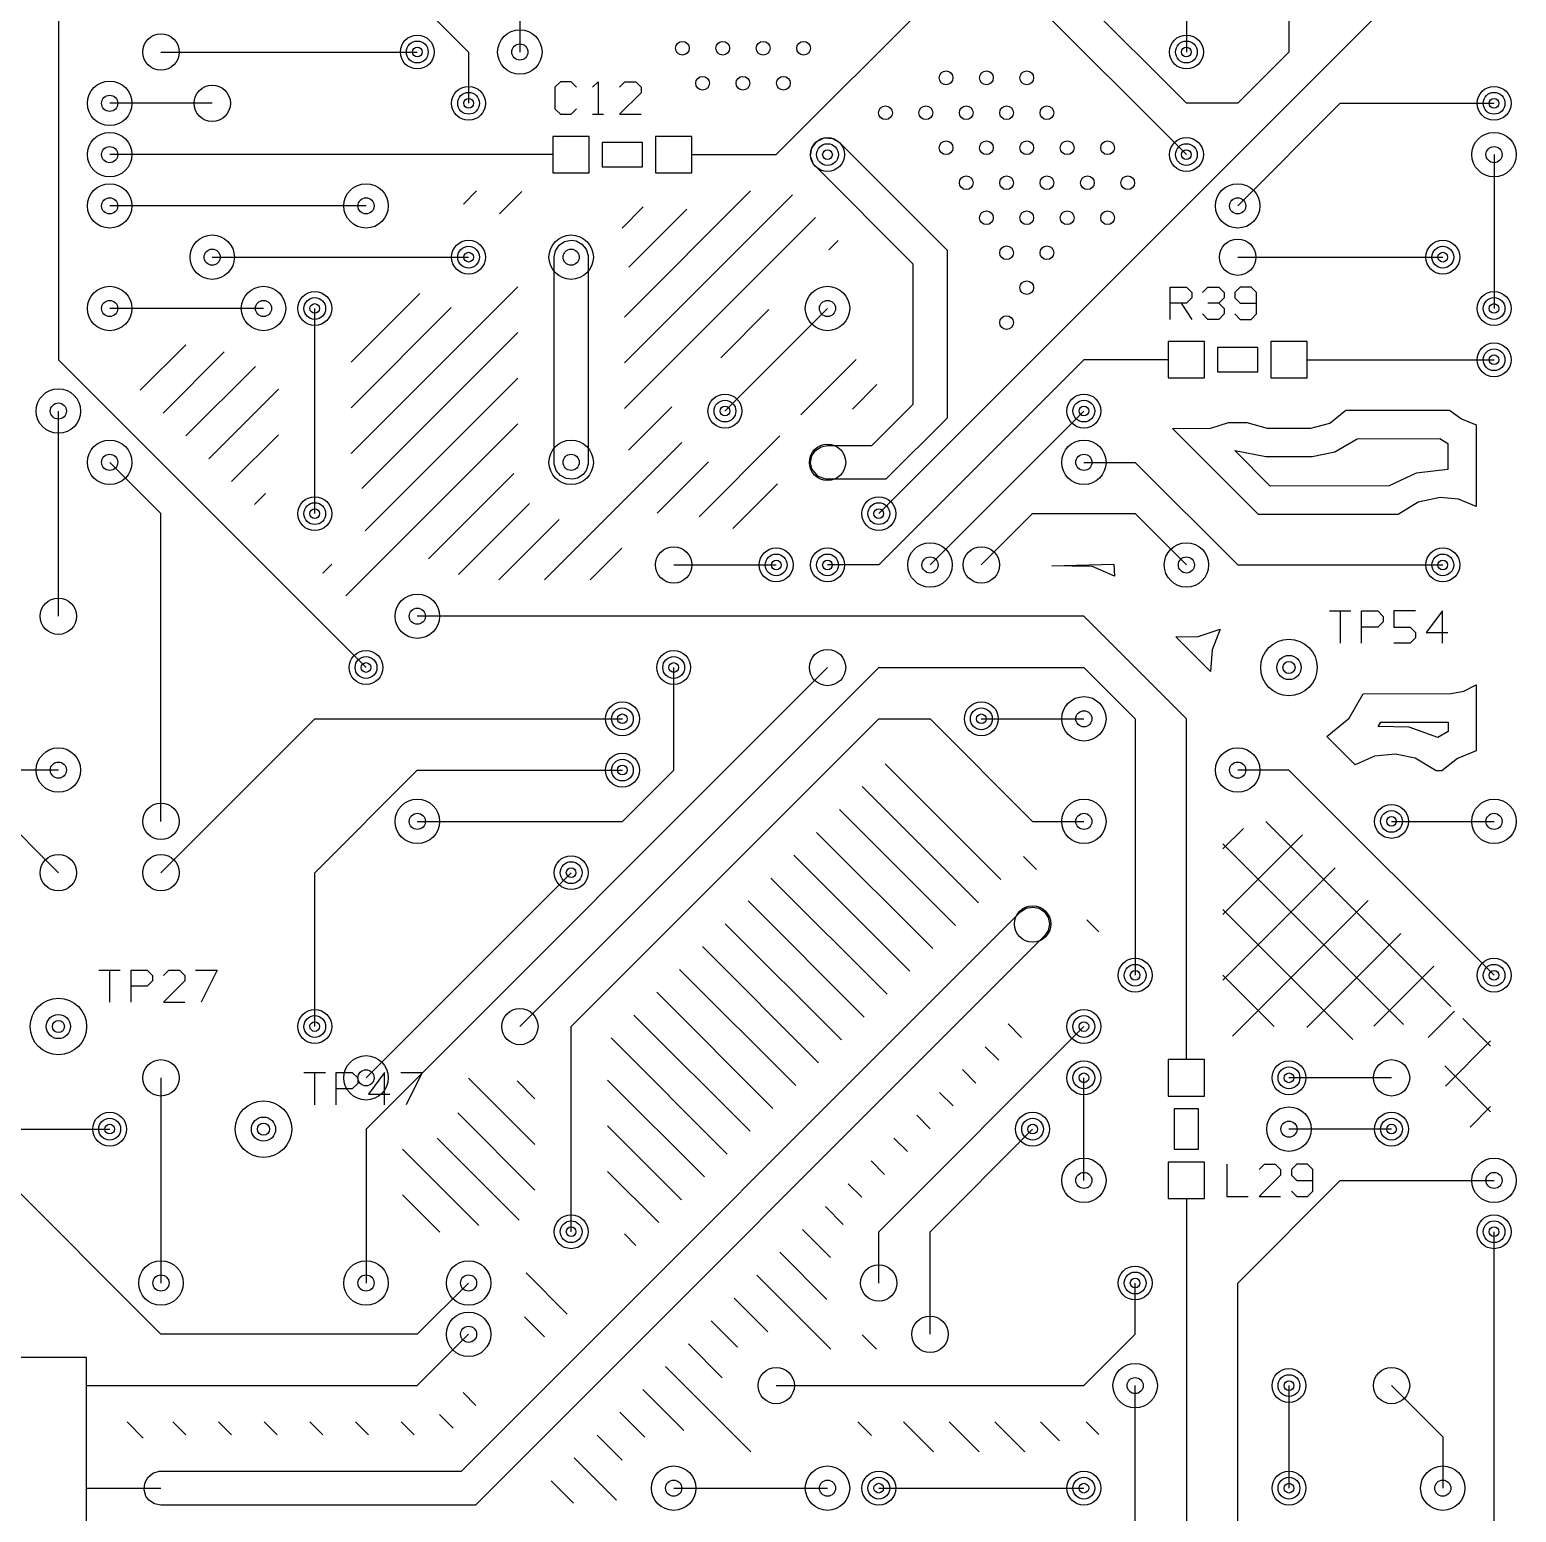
# Model space of a CAD drawing. Extents: x 7 to 280, y 7 to 360.
# Drawn here: x 243.13 to 279.95, y 73.06 to 109.77 of the extents above; entities that cross this region are included whole.
import ezdxf

# ---------------------------------------------------------------- set-up
doc = ezdxf.new("R2010")
doc.units = 0
doc.layers.add('SCORE', color=5, linetype='CONTINUOUS')

msp = doc.modelspace()

# ---------------------------------------------------------------- linework, layer by layer
at = {"layer": 'SCORE'}
for p, q in [((243.84, 120.65), (243.84, 101.6)), ((264.16, 114.3), (271.78, 106.68)), ((271.78, 107.95), (267.97, 111.76)), ((274.32, 111.76), (274.32, 109.22)), ((252.73, 110.49), (254, 109.22)), ((255.27, 110.49), (255.27, 109.22)), ((261.62, 106.68), (265.43, 110.49)), ((276.86, 110.49), (264.16, 97.79)), ((271.78, 110.49), (271.78, 109.22)), ((246.38, 109.22), (252.73, 109.22)), ((254, 109.22), (254, 107.95)), ((274.32, 109.22), (273.05, 107.95)), ((256.2733, 108.48), (256.14, 108.3467)), ((256.14, 108.3467), (256.14, 107.8133)), ((256.54, 108.48), (256.2733, 108.48)), ((256.6733, 108.3467), (256.54, 108.48)), ((257.0733, 108.3467), (257.2067, 108.48)), ((257.2067, 108.48), (257.2067, 107.68)), ((257.74, 108.3467), (257.8733, 108.48)), ((257.8733, 108.48), (258.14, 108.48)), ((258.14, 108.48), (258.2733, 108.3467)), ((258.2733, 108.3467), (258.2733, 108.2133)), ((247.65, 107.95), (245.11, 107.95)), ((258.2733, 108.2133), (257.74, 107.68)), ((273.05, 107.95), (271.78, 107.95)), ((273.05, 105.41), (275.59, 107.95)), ((275.59, 107.95), (279.4, 107.95)), ((256.14, 107.8133), (256.2733, 107.68)), ((256.2733, 107.68), (256.54, 107.68)), ((256.54, 107.68), (256.6733, 107.8133)), ((257.0733, 107.68), (257.34, 107.68)), ((257.74, 107.68), (258.2733, 107.68)), ((256.99, 107.13), (256.09, 107.13)), ((256.09, 107.13), (256.09, 106.23)), ((256.99, 106.23), (256.99, 107.13)), ((258.31, 106.98), (257.31, 106.98)), ((257.31, 106.98), (257.31, 106.38)), ((258.31, 106.38), (258.31, 106.98)), ((259.53, 107.13), (258.63, 107.13)), ((258.63, 107.13), (258.63, 106.23)), ((259.53, 106.23), (259.53, 107.13)), ((262.472, 106.6388), (262.502, 106.8407)), ((262.502, 106.8407), (262.6236, 107.0047)), ((262.6236, 107.0047), (262.8081, 107.0919)), ((262.8081, 107.0919), (263.0119, 107.0819)), ((263.0119, 107.0819), (263.187, 106.977)), ((263.187, 106.977), (265.85, 104.314)), ((254, 106.68), (245.11, 106.68)), ((256.09, 106.68), (254, 106.68)), ((259.53, 106.68), (261.62, 106.68)), ((262.5408, 106.4467), (262.472, 106.6388)), ((265.01, 103.966), (262.5408, 106.4467)), ((279.4, 106.68), (279.4, 102.87)), ((256.09, 106.23), (256.99, 106.23)), ((257.31, 106.38), (258.31, 106.38)), ((258.63, 106.23), (259.53, 106.23)), ((253.8705, 105.453), (254.1975, 105.78)), ((254.7645, 105.2156), (255.3178, 105.7689)), ((257.858, 102.6522), (260.9857, 105.78)), ((257.858, 101.5209), (262.0226, 105.6855)), ((251.46, 105.41), (245.11, 105.41)), ((257.7999, 104.8569), (258.3264, 105.3834)), ((257.9686, 103.8942), (259.4044, 105.33)), ((257.858, 100.3895), (262.59, 105.1215)), ((256.12, 104.14), (256.152, 104.3007)), ((256.152, 104.3007), (256.243, 104.437)), ((256.243, 104.437), (256.3793, 104.528)), ((256.3793, 104.528), (256.54, 104.56)), ((256.54, 104.56), (256.6619, 104.5419)), ((256.6619, 104.5419), (256.8064, 104.4647)), ((256.8064, 104.4647), (256.9104, 104.338)), ((256.9104, 104.338), (256.958, 104.1812)), ((262.9191, 104.3193), (263.1544, 104.5545)), ((265.85, 104.314), (265.85, 100.156)), ((247.65, 104.14), (254, 104.14)), ((256.122, 99.0188), (256.12, 104.14)), ((256.958, 104.1812), (256.958, 99.0188)), ((265.01, 100.504), (265.01, 103.966)), ((273.05, 104.14), (278.13, 104.14)), ((251.09, 99.2784), (255.2203, 103.4087)), ((251.09, 101.5411), (252.7889, 103.24)), ((271.38, 102.6), (271.38, 103.4)), ((271.38, 103.4), (271.78, 103.4)), ((271.78, 103.4), (271.9133, 103.2667)), ((271.9133, 103.1333), (271.78, 103)), ((271.9133, 103.2667), (271.9133, 103.1333)), ((272.18, 103.2667), (272.3133, 103.4)), ((272.3133, 103.4), (272.58, 103.4)), ((272.58, 103.4), (272.7133, 103.2667)), ((272.7133, 103.1333), (272.58, 103)), ((272.7133, 103.2667), (272.7133, 103.1333)), ((273.1133, 103.4), (272.98, 103.2667)), ((272.98, 103.2667), (272.98, 103.1333)), ((272.98, 103.1333), (273.1133, 103)), ((273.38, 103.4), (273.1133, 103.4)), ((273.5133, 103.2667), (273.38, 103.4)), ((273.5133, 102.7333), (273.5133, 103.2667)), ((248.92, 102.87), (245.11, 102.87)), ((250.19, 97.79), (250.19, 102.87)), ((251.09, 100.4097), (253.572, 102.8917)), ((260.2453, 101.6454), (261.4407, 102.8409)), ((260.35, 100.33), (262.89, 102.87)), ((271.78, 103), (271.38, 103)), ((271.6467, 103), (271.9133, 102.6)), ((272.3133, 102.6), (272.18, 102.7333)), ((272.58, 103), (272.3133, 103)), ((272.58, 103), (272.7133, 102.8667)), ((272.7133, 102.7333), (272.58, 102.6)), ((272.7133, 102.8667), (272.7133, 102.7333)), ((272.98, 102.7333), (273.1133, 102.6)), ((273.1133, 103), (273.5133, 103)), ((273.38, 102.6), (273.5133, 102.7333)), ((272.58, 102.6), (272.3133, 102.6)), ((273.1133, 102.6), (273.38, 102.6)), ((251.354, 98.411), (255.2207, 102.2777)), ((272.23, 102.05), (271.33, 102.05)), ((271.33, 102.05), (271.33, 101.15)), ((272.23, 101.15), (272.23, 102.05)), ((274.77, 102.05), (273.87, 102.05)), ((273.87, 102.05), (273.87, 101.15)), ((274.77, 101.15), (274.77, 102.05)), ((245.8681, 100.8447), (246.9934, 101.97)), ((246.4338, 100.279), (247.9489, 101.7941)), ((273.55, 101.9), (272.55, 101.9)), ((272.55, 101.9), (272.55, 101.3)), ((273.55, 101.3), (273.55, 101.9)), ((243.84, 101.6), (251.46, 93.98)), ((246.9995, 99.7133), (248.7205, 101.4344)), ((262.2326, 100.2386), (263.6004, 101.6064)), ((269.24, 101.6), (264.16, 96.52)), ((271.33, 101.6), (269.24, 101.6)), ((272.55, 101.3), (273.55, 101.3)), ((274.77, 101.6), (276.86, 101.6)), ((276.86, 101.6), (279.4, 101.6)), ((251.4393, 97.365), (255.2212, 101.1468)), ((263.5053, 100.38), (264.11, 100.9847)), ((271.33, 101.15), (272.23, 101.15)), ((273.87, 101.15), (274.77, 101.15)), ((247.5652, 99.1476), (249.2889, 100.8713)), ((243.84, 95.25), (243.84, 100.33)), ((257.9584, 99.3585), (259.0346, 100.4347)), ((263.986, 99.48), (265.01, 100.504)), ((265.85, 100.156), (264.334, 98.64)), ((269.24, 100.33), (265.43, 96.52)), ((275.3286, 100.0322), (275.7294, 100.35)), ((275.7294, 100.35), (278.2932, 100.35)), ((278.2932, 100.35), (278.5893, 100.1405)), ((250.9593, 95.7535), (255.2216, 100.0159)), ((271.4378, 99.9), (272.3866, 99.9102)), ((273.5678, 97.77), (271.4378, 99.9)), ((272.3866, 99.9102), (272.822, 100.05)), ((272.822, 100.05), (273.278, 100.05)), ((273.278, 100.05), (273.7817, 99.9035)), ((273.7817, 99.9035), (274.8583, 99.9035)), ((274.8583, 99.9035), (275.3286, 100.0322)), ((278.5893, 100.1405), (278.9559, 99.9907)), ((278.9559, 99.9907), (278.9568, 97.9704)), ((248.1308, 98.582), (249.2894, 99.7405)), ((255.8812, 96.15), (259.2838, 99.5526)), ((259.7082, 97.7142), (261.7114, 99.7174)), ((262.593, 99.357), (262.7293, 99.448)), ((262.7293, 99.448), (262.89, 99.48)), ((262.89, 99.48), (263.986, 99.48)), ((275.4521, 99.3237), (276.0085, 99.646)), ((276.0085, 99.646), (278.0541, 99.65)), ((278.0541, 99.65), (278.2561, 99.525)), ((278.2561, 99.525), (278.2564, 98.8861)), ((246.38, 97.79), (245.11, 99.06)), ((258.6675, 97.8049), (259.9387, 99.0761)), ((262.47, 99.06), (262.502, 99.2207)), ((262.502, 98.8993), (262.47, 99.06)), ((262.502, 99.2207), (262.593, 99.357)), ((269.24, 99.06), (270.51, 99.06)), ((270.51, 99.06), (273.05, 96.52)), ((273.8561, 98.4716), (272.9777, 99.35)), ((272.9777, 99.35), (273.7474, 99.2043)), ((273.7474, 99.2043), (274.8926, 99.2043)), ((274.8926, 99.2043), (275.4521, 99.3237)), ((253.0093, 96.6722), (255.1178, 98.7807)), ((256.1696, 98.862), (256.122, 99.0188)), ((256.2736, 98.7353), (256.1696, 98.862)), ((256.4181, 98.6581), (256.2736, 98.7353)), ((256.837, 98.763), (256.7007, 98.672)), ((256.9104, 98.862), (256.837, 98.763)), ((256.958, 99.0188), (256.9104, 98.862)), ((262.6567, 98.7108), (262.502, 98.8993)), ((262.8488, 98.642), (262.6567, 98.7108)), ((277.468, 98.7951), (276.7979, 98.4795)), ((278.2564, 98.8861), (277.468, 98.7951)), ((256.5812, 98.642), (256.4181, 98.6581)), ((256.7007, 98.672), (256.5812, 98.642)), ((260.5453, 97.42), (261.6509, 98.5255)), ((264.334, 98.64), (262.8488, 98.642)), ((276.7979, 98.4795), (273.8561, 98.4716)), ((248.6965, 98.0163), (248.9682, 98.288)), ((253.7491, 96.2806), (255.5094, 98.0409)), ((277.5161, 98.0726), (277.0232, 97.77)), ((278.0687, 98.1885), (277.5161, 98.0726)), ((278.5157, 98.1445), (278.0687, 98.1885)), ((278.9568, 97.9704), (278.5157, 98.1445)), ((246.38, 90.17), (246.38, 97.79)), ((254.7499, 96.15), (256.2415, 97.6416)), ((266.7, 96.52), (267.97, 97.79)), ((267.97, 97.79), (270.51, 97.79)), ((270.51, 97.79), (271.78, 96.52)), ((277.0232, 97.77), (273.5678, 97.77)), ((257.0126, 96.15), (257.7951, 96.9325)), ((250.3936, 96.3192), (250.615, 96.5407)), ((259.08, 96.52), (261.62, 96.52)), ((264.16, 96.52), (262.89, 96.52)), ((268.4478, 96.5), (269.9807, 96.54)), ((269.45, 96.4819), (268.4478, 96.5)), ((270.0025, 96.2399), (269.45, 96.4819)), ((269.9807, 96.54), (270.0025, 96.2399)), ((273.05, 96.52), (278.13, 96.52)), ((275.32, 95.38), (275.8533, 95.38)), ((275.5867, 95.38), (275.5867, 94.58)), ((276.12, 94.58), (276.12, 95.38)), ((276.12, 95.38), (276.52, 95.38)), ((276.52, 95.38), (276.6533, 95.2467)), ((277.4533, 95.38), (276.92, 95.38)), ((276.92, 95.38), (276.92, 94.98)), ((278.12, 95.38), (277.72, 94.8467)), ((278.12, 94.58), (278.12, 95.38)), ((269.24, 95.25), (252.73, 95.25)), ((271.78, 92.71), (269.24, 95.25)), ((276.6533, 95.1133), (276.52, 94.98)), ((276.6533, 95.2467), (276.6533, 95.1133)), ((271.5179, 94.7399), (272.0707, 94.7441)), ((272.3732, 93.8846), (271.5179, 94.7399)), ((272.0707, 94.7441), (272.6157, 94.9264)), ((272.6157, 94.9264), (272.4209, 94.4203)), ((276.52, 94.98), (276.12, 94.98)), ((276.92, 94.98), (277.32, 94.98)), ((277.32, 94.98), (277.4533, 94.8467)), ((277.4533, 94.7133), (277.32, 94.58)), ((277.4533, 94.8467), (277.4533, 94.7133)), ((277.72, 94.8467), (278.2533, 94.8467)), ((272.4209, 94.4203), (272.3732, 93.8846)), ((277.32, 94.58), (276.92, 94.58)), ((262.89, 93.98), (251.46, 82.55)), ((255.27, 85.09), (264.16, 93.98)), ((259.08, 91.44), (259.08, 93.98)), ((264.16, 93.98), (269.24, 93.98)), ((269.24, 93.98), (270.51, 92.71)), ((278.6488, 93.3946), (278.9589, 93.5491)), ((278.9589, 93.5491), (278.9597, 91.9146)), ((275.8097, 92.7225), (276.1576, 93.33)), ((276.1576, 93.33), (278.3416, 93.3335)), ((278.3416, 93.3335), (278.6488, 93.3946)), ((243.84, 88.9), (240.03, 92.71)), ((246.38, 88.9), (250.19, 92.71)), ((250.19, 92.71), (257.81, 92.71)), ((256.54, 85.09), (264.16, 92.71)), ((264.16, 92.71), (265.43, 92.71)), ((265.43, 92.71), (267.97, 90.17)), ((266.7, 92.71), (269.24, 92.71)), ((270.51, 92.71), (270.51, 86.36)), ((271.78, 86.36), (271.78, 92.71)), ((275.2572, 92.2706), (275.8097, 92.7225)), ((276.5283, 92.5162), (276.5994, 92.63)), ((277.2958, 92.4991), (276.5283, 92.5162)), ((276.5994, 92.63), (278.2593, 92.6301)), ((278.0055, 92.2441), (277.2958, 92.4991)), ((278.2593, 92.6301), (278.2595, 92.3939)), ((275.9559, 91.5736), (275.2572, 92.2706)), ((278.2595, 92.3939), (278.0055, 92.2441)), ((276.4344, 91.7845), (275.9559, 91.5736)), ((276.9625, 91.8365), (276.4344, 91.7845)), ((277.4418, 91.735), (276.9625, 91.8365)), ((277.9668, 91.42), (277.4418, 91.735)), ((278.4981, 91.7272), (278.1055, 91.42)), ((278.9597, 91.9146), (278.4981, 91.7272)), ((243.84, 91.44), (242.57, 91.44)), ((250.19, 88.9), (252.73, 91.44)), ((252.73, 91.44), (257.81, 91.44)), ((257.81, 90.17), (259.08, 91.44)), ((264.3182, 91.5954), (267.1855, 88.7282)), ((274.32, 91.44), (273.05, 91.44)), ((279.4, 86.36), (274.32, 91.44)), ((278.1055, 91.42), (277.9668, 91.42)), ((263.7525, 91.0297), (266.6278, 88.1545)), ((263.1868, 90.4641), (266.0621, 87.5888)), ((252.73, 90.17), (257.81, 90.17)), ((262.6212, 89.8984), (265.4964, 87.0231)), ((267.97, 90.17), (269.24, 90.17)), ((272.68, 89.4873), (273.1902, 89.9975)), ((273.7483, 90.1699), (278.3285, 85.5898)), ((276.86, 90.17), (279.4, 90.17)), ((272.68, 87.8609), (274.6531, 89.8341)), ((272.68, 89.6119), (277.1549, 85.137)), ((262.0555, 89.3327), (264.9307, 86.4575)), ((267.746, 89.299), (268.0691, 88.976)), ((250.19, 85.09), (250.19, 88.9)), ((256.54, 88.9), (251.46, 83.82)), ((261.4898, 88.767), (264.365, 85.8918)), ((272.68, 86.2346), (275.4663, 89.0209)), ((260.9241, 88.2013), (263.7993, 85.3261)), ((267.673, 87.927), (267.8093, 88.018)), ((267.8093, 88.018), (267.97, 88.05)), ((267.97, 88.05), (268.1307, 88.018)), ((268.1307, 88.018), (268.267, 87.927)), ((272.9196, 84.8478), (276.2795, 88.2077)), ((253.826, 74.08), (267.673, 87.927)), ((260.3584, 87.6356), (263.2336, 84.7604)), ((268.267, 87.927), (268.358, 87.7907)), ((268.358, 87.7907), (268.39, 87.63)), ((269.316, 87.7291), (269.6098, 87.4352)), ((272.68, 87.9855), (275.8986, 84.7669)), ((268.267, 87.333), (254.174, 73.24)), ((268.358, 87.4693), (268.267, 87.333)), ((268.39, 87.63), (268.358, 87.4693)), ((274.7615, 85.0634), (277.0927, 87.3945)), ((259.7927, 87.0699), (262.668, 84.1947)), ((276.4204, 85.096), (277.9058, 86.5814)), ((244.84, 86.49), (245.3733, 86.49)), ((245.1067, 86.49), (245.1067, 85.69)), ((245.64, 85.69), (245.64, 86.49)), ((245.64, 86.49), (246.04, 86.49)), ((246.04, 86.49), (246.1733, 86.3567)), ((246.1733, 86.2233), (246.04, 86.09)), ((246.1733, 86.3567), (246.1733, 86.2233)), ((246.44, 86.3567), (246.5733, 86.49)), ((246.9733, 86.2233), (246.44, 85.69)), ((246.5733, 86.49), (246.84, 86.49)), ((246.84, 86.49), (246.9733, 86.3567)), ((246.9733, 86.3567), (246.9733, 86.2233)), ((247.24, 86.49), (247.7733, 86.49)), ((247.7733, 86.49), (247.3733, 85.69)), ((259.227, 86.5043), (262.1023, 83.629)), ((271.78, 84.27), (271.78, 86.36)), ((272.68, 86.3592), (273.9521, 85.0871)), ((246.04, 86.09), (245.64, 86.09)), ((258.6614, 85.9386), (261.5366, 83.0633)), ((246.44, 85.69), (246.9733, 85.69)), ((277.7686, 84.8178), (278.4234, 85.4726)), ((246.38, 77.47), (238.76, 85.09)), ((256.54, 80.01), (256.54, 85.09)), ((258.0957, 85.3729), (260.9709, 82.4977)), ((264.16, 80.01), (269.24, 85.09)), ((267.3631, 85.1564), (267.6984, 84.8212)), ((278.6298, 85.2885), (279.31, 84.6082)), ((257.53, 84.8072), (260.4052, 81.932)), ((278.1941, 83.617), (279.31, 84.7328)), ((266.7975, 84.5907), (267.1327, 84.2555)), ((249.92, 83.95), (250.4533, 83.95)), ((250.1867, 83.95), (250.1867, 83.15)), ((250.72, 83.15), (250.72, 83.95)), ((250.72, 83.95), (251.12, 83.95)), ((251.12, 83.95), (251.2533, 83.8167)), ((251.92, 83.95), (251.52, 83.4167)), ((251.92, 83.15), (251.92, 83.95)), ((252.32, 83.95), (252.8533, 83.95)), ((252.8533, 83.95), (252.4533, 83.15)), ((266.2318, 84.025), (266.567, 83.6898)), ((272.23, 84.27), (271.33, 84.27)), ((271.33, 84.27), (271.33, 83.37)), ((272.23, 83.37), (272.23, 84.27)), ((278.177, 84.1149), (279.31, 82.9819)), ((246.38, 83.82), (246.38, 78.74)), ((251.2533, 83.6833), (251.12, 83.55)), ((251.2533, 83.8167), (251.2533, 83.6833)), ((253.9973, 83.8145), (255.64, 82.1717)), ((255.2008, 83.7423), (255.64, 83.3031)), ((257.44, 83.7658), (259.8395, 81.3663)), ((269.24, 81.28), (269.24, 83.82)), ((276.86, 83.82), (274.32, 83.82)), ((251.12, 83.55), (250.72, 83.55)), ((251.52, 83.4167), (252.0533, 83.4167)), ((265.6661, 83.4593), (266.0013, 83.1241)), ((271.33, 83.37), (272.23, 83.37)), ((253.7304, 82.95), (255.64, 81.0403)), ((265.1004, 82.8936), (265.4356, 82.5584)), ((272.08, 83.05), (271.48, 83.05)), ((271.48, 83.05), (271.48, 82.05)), ((272.08, 82.05), (272.08, 83.05)), ((278.8056, 82.6021), (279.31, 83.1065)), ((242.57, 82.55), (245.11, 82.55)), ((251.46, 82.55), (251.46, 78.74)), ((257.44, 82.6345), (259.2738, 80.8006)), ((265.43, 80.01), (267.97, 82.55)), ((276.86, 82.55), (274.32, 82.55)), ((253.2203, 82.3287), (255.252, 80.297)), ((264.5347, 82.328), (264.8699, 81.9927)), ((252.36, 82.0576), (254.2497, 80.1679)), ((263.969, 81.7623), (264.3043, 81.427)), ((271.48, 82.05), (272.08, 82.05)), ((257.44, 81.5031), (258.7082, 80.2349)), ((272.23, 81.73), (271.33, 81.73)), ((271.33, 81.73), (271.33, 80.83)), ((272.23, 80.83), (272.23, 81.73)), ((272.78, 81.68), (272.78, 80.88)), ((273.58, 81.5467), (273.7133, 81.68)), ((274.1133, 81.4133), (273.58, 80.88)), ((273.7133, 81.68), (273.98, 81.68)), ((273.98, 81.68), (274.1133, 81.5467)), ((274.1133, 81.5467), (274.1133, 81.4133)), ((274.5133, 81.68), (274.38, 81.5467)), ((274.38, 81.5467), (274.38, 81.4133)), ((274.38, 81.4133), (274.5133, 81.28)), ((274.78, 81.68), (274.5133, 81.68)), ((274.9133, 81.5467), (274.78, 81.68)), ((274.9133, 81.0133), (274.9133, 81.5467)), ((263.4033, 81.1966), (263.7386, 80.8614)), ((273.05, 78.74), (275.59, 81.28)), ((274.38, 81.0133), (274.5133, 80.88)), ((274.5133, 81.28), (274.9133, 81.28)), ((274.78, 80.88), (274.9133, 81.0133)), ((275.59, 81.28), (279.4, 81.28)), ((252.36, 80.9262), (253.2852, 80.0011)), ((271.33, 80.83), (272.23, 80.83)), ((271.78, 80.83), (271.78, 78.74)), ((272.78, 80.88), (273.3133, 80.88)), ((273.58, 80.88), (274.1133, 80.88)), ((274.5133, 80.88), (274.78, 80.88)), ((262.8377, 80.6309), (263.2786, 80.19)), ((257.8583, 79.9534), (258.1425, 79.6692)), ((262.272, 80.0652), (262.9669, 79.3703)), ((264.16, 78.74), (264.16, 80.01)), ((265.43, 77.47), (265.43, 80.01)), ((279.4, 69.85), (279.4, 80.01)), ((261.7063, 79.4995), (262.8737, 78.3322)), ((255.4279, 78.9897), (256.4454, 77.9722)), ((261.1406, 78.9338), (262.9745, 77.1)), ((254, 78.74), (252.73, 77.47)), ((270.51, 77.47), (270.51, 78.74)), ((271.78, 78.74), (271.78, 71.12)), ((273.05, 71.12), (273.05, 78.74)), ((260.5749, 78.3682), (261.41, 77.5331)), ((255.3832, 77.903), (255.8797, 77.4065)), ((260.0092, 77.8025), (260.6617, 77.15)), ((252.73, 77.47), (246.38, 77.47)), ((252.73, 76.2), (254, 77.47)), ((263.7522, 77.4537), (264.1058, 77.1)), ((269.24, 76.2), (270.51, 77.47)), ((259.4436, 77.2368), (260.2848, 76.3956)), ((244.5385, 76.8985), (241.8715, 76.8985)), ((244.5385, 70.4215), (244.5385, 76.8985)), ((258.8779, 76.6711), (260.989, 74.56)), ((244.5385, 76.2), (246.38, 76.2)), ((246.38, 76.2), (252.73, 76.2)), ((253.8652, 76.0269), (254.1827, 75.7094)), ((258.3122, 76.1054), (259.3297, 75.0879)), ((261.62, 76.2), (269.24, 76.2)), ((270.51, 69.85), (270.51, 76.2)), ((274.32, 76.2), (274.32, 73.66)), ((276.86, 76.2), (278.13, 74.93)), ((253.2757, 75.485), (253.617, 75.1438)), ((257.7465, 75.5397), (258.3652, 74.9211)), ((245.5411, 75.3), (245.9428, 74.8983)), ((246.6725, 75.3), (246.9944, 74.9782)), ((247.8039, 75.3), (248.1254, 74.9785)), ((248.9353, 75.3), (249.2565, 74.9788)), ((250.0666, 75.3), (250.3876, 74.9791)), ((251.198, 75.3), (251.5186, 74.9794)), ((252.3294, 75.3), (252.6497, 74.9797)), ((263.6431, 75.3), (263.9764, 74.9667)), ((264.7745, 75.3), (265.5145, 74.56)), ((265.9058, 75.3), (266.6458, 74.56)), ((267.0372, 75.3), (267.7772, 74.56)), ((268.1686, 75.3), (268.6356, 74.8329)), ((269.2975, 75.3024), (269.61, 74.9899)), ((257.1808, 74.974), (257.8052, 74.3496)), ((278.13, 74.93), (278.13, 73.66)), ((256.6151, 74.4084), (257.6616, 73.3619)), ((246.0553, 73.9264), (246.182, 74.0304)), ((246.182, 74.0304), (246.3388, 74.078)), ((246.3388, 74.078), (253.826, 74.08)), ((244.5385, 73.66), (246.38, 73.66)), ((245.962, 73.6188), (245.9781, 73.7819)), ((245.9781, 73.7819), (246.0553, 73.9264)), ((256.0494, 73.8427), (256.6012, 73.2909)), ((259.08, 73.66), (262.89, 73.66)), ((264.16, 73.66), (269.24, 73.66)), ((246.0096, 73.462), (245.962, 73.6188)), ((246.083, 73.363), (246.0096, 73.462)), ((246.2193, 73.272), (246.083, 73.363)), ((246.38, 73.24), (246.2193, 73.272)), ((254.174, 73.24), (246.38, 73.24))]:
    msp.add_line(p, q, dxfattribs=at)
for centre, radius in [((255.27, 109.22), 0.55), ((246.38, 109.22), 0.45), ((252.73, 109.22), 0.42), ((252.73, 109.22), 0.27), ((255.27, 109.22), 0.2), ((259.2962, 109.312), 0.17), ((260.2962, 109.312), 0.17), ((261.2962, 109.312), 0.17), ((262.2962, 109.312), 0.17), ((271.78, 109.22), 0.42), ((271.78, 109.22), 0.27), ((252.73, 109.22), 0.12), ((271.78, 109.22), 0.12), ((265.826, 108.5811), 0.17), ((266.826, 108.5811), 0.17), ((267.826, 108.5811), 0.17), ((245.11, 107.95), 0.55), ((247.65, 107.95), 0.45), ((254, 107.95), 0.42), ((259.7962, 108.446), 0.17), ((260.7962, 108.446), 0.17), ((261.7962, 108.446), 0.17), ((279.4, 107.95), 0.42), ((245.11, 107.95), 0.2), ((254, 107.95), 0.27), ((254, 107.95), 0.12), ((264.326, 107.7151), 0.17), ((265.326, 107.7151), 0.17), ((266.326, 107.7151), 0.17), ((267.326, 107.7151), 0.17), ((268.326, 107.7151), 0.17), ((279.4, 107.95), 0.27), ((279.4, 107.95), 0.12), ((245.11, 106.68), 0.55), ((279.4, 106.68), 0.55), ((245.11, 106.68), 0.2), ((262.89, 106.68), 0.42), ((262.89, 106.68), 0.27), ((262.89, 106.68), 0.12), ((265.826, 106.8491), 0.17), ((266.826, 106.8491), 0.17), ((267.826, 106.8491), 0.17), ((268.826, 106.8491), 0.17), ((269.826, 106.8491), 0.17), ((271.78, 106.68), 0.42), ((271.78, 106.68), 0.27), ((271.78, 106.68), 0.12), ((279.4, 106.68), 0.2), ((266.326, 105.9831), 0.17), ((267.326, 105.9831), 0.17), ((268.326, 105.9831), 0.17), ((269.326, 105.9831), 0.17), ((270.326, 105.9831), 0.17), ((245.11, 105.41), 0.55), ((251.46, 105.41), 0.55), ((273.05, 105.41), 0.55), ((245.11, 105.41), 0.2), ((251.46, 105.41), 0.2), ((273.05, 105.41), 0.2), ((266.826, 105.1171), 0.17), ((267.826, 105.1171), 0.17), ((268.826, 105.1171), 0.17), ((269.826, 105.1171), 0.17), ((247.65, 104.14), 0.55), ((256.54, 104.14), 0.55), ((273.05, 104.14), 0.45), ((247.65, 104.14), 0.2), ((254, 104.14), 0.42), ((254, 104.14), 0.27), ((254, 104.14), 0.12), ((256.54, 104.14), 0.2), ((267.326, 104.2511), 0.17), ((268.326, 104.2511), 0.17), ((278.13, 104.14), 0.42), ((278.13, 104.14), 0.27), ((278.13, 104.14), 0.12), ((267.826, 103.3851), 0.17), ((245.11, 102.87), 0.55), ((248.92, 102.87), 0.55), ((250.19, 102.87), 0.42), ((250.19, 102.87), 0.27), ((262.89, 102.87), 0.55), ((279.4, 102.87), 0.42), ((279.4, 102.87), 0.27), ((245.11, 102.87), 0.2), ((248.92, 102.87), 0.2), ((250.19, 102.87), 0.12), ((262.89, 102.87), 0.2), ((279.4, 102.87), 0.12), ((267.326, 102.5191), 0.17), ((279.4, 101.6), 0.42), ((279.4, 101.6), 0.27), ((279.4, 101.6), 0.12), ((243.84, 100.33), 0.55), ((243.84, 100.33), 0.2), ((260.35, 100.33), 0.42), ((260.35, 100.33), 0.27), ((269.24, 100.33), 0.42), ((269.24, 100.33), 0.27), ((260.35, 100.33), 0.12), ((269.24, 100.33), 0.12), ((245.11, 99.06), 0.55), ((256.54, 99.06), 0.55), ((262.89, 99.06), 0.45), ((269.24, 99.06), 0.55), ((245.11, 99.06), 0.2), ((256.54, 99.06), 0.2), ((269.24, 99.06), 0.2), ((250.19, 97.79), 0.42), ((250.19, 97.79), 0.27), ((264.16, 97.79), 0.42), ((264.16, 97.79), 0.27), ((250.19, 97.79), 0.12), ((264.16, 97.79), 0.12), ((259.08, 96.52), 0.45), ((261.62, 96.52), 0.42), ((262.89, 96.52), 0.42), ((265.43, 96.52), 0.55), ((266.7, 96.52), 0.45), ((271.78, 96.52), 0.55), ((278.13, 96.52), 0.42), ((261.62, 96.52), 0.27), ((261.62, 96.52), 0.12), ((262.89, 96.52), 0.27), ((262.89, 96.52), 0.12), ((265.43, 96.52), 0.2), ((271.78, 96.52), 0.2), ((278.13, 96.52), 0.27), ((278.13, 96.52), 0.12), ((252.73, 95.25), 0.55), ((243.84, 95.25), 0.45), ((252.73, 95.25), 0.2), ((274.32, 93.98), 0.7), ((251.46, 93.98), 0.42), ((259.08, 93.98), 0.42), ((262.89, 93.98), 0.45), ((274.32, 93.98), 0.3), ((251.46, 93.98), 0.27), ((251.46, 93.98), 0.12), ((259.08, 93.98), 0.27), ((259.08, 93.98), 0.12), ((274.32, 93.98), 0.15), ((269.24, 92.71), 0.55), ((257.81, 92.71), 0.42), ((257.81, 92.71), 0.27), ((257.81, 92.71), 0.12), ((266.7, 92.71), 0.42), ((266.7, 92.71), 0.27), ((266.7, 92.71), 0.12), ((269.24, 92.71), 0.2), ((243.84, 91.44), 0.55), ((257.81, 91.44), 0.42), ((257.81, 91.44), 0.27), ((273.05, 91.44), 0.55), ((243.84, 91.44), 0.2), ((257.81, 91.44), 0.12), ((273.05, 91.44), 0.2), ((246.38, 90.17), 0.45), ((252.73, 90.17), 0.55), ((269.24, 90.17), 0.55), ((276.86, 90.17), 0.42), ((279.4, 90.17), 0.55), ((252.73, 90.17), 0.2), ((269.24, 90.17), 0.2), ((276.86, 90.17), 0.27), ((276.86, 90.17), 0.12), ((279.4, 90.17), 0.2), ((243.84, 88.9), 0.45), ((246.38, 88.9), 0.45), ((256.54, 88.9), 0.42), ((256.54, 88.9), 0.27), ((256.54, 88.9), 0.12), ((267.97, 87.63), 0.45), ((270.51, 86.36), 0.42), ((270.51, 86.36), 0.27), ((279.4, 86.36), 0.42), ((279.4, 86.36), 0.27), ((270.51, 86.36), 0.12), ((279.4, 86.36), 0.12), ((243.84, 85.09), 0.7), ((250.19, 85.09), 0.42), ((255.27, 85.09), 0.45), ((269.24, 85.09), 0.42), ((243.84, 85.09), 0.3), ((243.84, 85.09), 0.15), ((250.19, 85.09), 0.27), ((250.19, 85.09), 0.12), ((269.24, 85.09), 0.27), ((269.24, 85.09), 0.12), ((251.46, 83.82), 0.55), ((246.38, 83.82), 0.45), ((251.46, 83.82), 0.2), ((269.24, 83.82), 0.42), ((269.24, 83.82), 0.27), ((274.32, 83.82), 0.42), ((274.32, 83.82), 0.27), ((276.86, 83.82), 0.45), ((269.24, 83.82), 0.12), ((274.32, 83.82), 0.12), ((248.92, 82.55), 0.7), ((245.11, 82.55), 0.42), ((248.92, 82.55), 0.3), ((267.97, 82.55), 0.42), ((274.32, 82.55), 0.55), ((276.86, 82.55), 0.42), ((245.11, 82.55), 0.27), ((245.11, 82.55), 0.12), ((248.92, 82.55), 0.15), ((267.97, 82.55), 0.27), ((267.97, 82.55), 0.12), ((274.32, 82.55), 0.2), ((276.86, 82.55), 0.27), ((276.86, 82.55), 0.12), ((269.24, 81.28), 0.55), ((279.4, 81.28), 0.55), ((269.24, 81.28), 0.2), ((279.4, 81.28), 0.2), ((256.54, 80.01), 0.42), ((256.54, 80.01), 0.27), ((279.4, 80.01), 0.42), ((279.4, 80.01), 0.27), ((256.54, 80.01), 0.12), ((279.4, 80.01), 0.12), ((246.38, 78.74), 0.55), ((251.46, 78.74), 0.55), ((254, 78.74), 0.55), ((264.16, 78.74), 0.45), ((246.38, 78.74), 0.2), ((251.46, 78.74), 0.2), ((254, 78.74), 0.2), ((270.51, 78.74), 0.42), ((270.51, 78.74), 0.27), ((270.51, 78.74), 0.12), ((254, 77.47), 0.55), ((265.43, 77.47), 0.45), ((254, 77.47), 0.2), ((261.62, 76.2), 0.45), ((270.51, 76.2), 0.55), ((274.32, 76.2), 0.42), ((276.86, 76.2), 0.45), ((270.51, 76.2), 0.2), ((274.32, 76.2), 0.27), ((274.32, 76.2), 0.12), ((259.08, 73.66), 0.55), ((262.89, 73.66), 0.55), ((264.16, 73.66), 0.42), ((269.24, 73.66), 0.42), ((274.32, 73.66), 0.42), ((278.13, 73.66), 0.55), ((259.08, 73.66), 0.2), ((262.89, 73.66), 0.2), ((264.16, 73.66), 0.27), ((264.16, 73.66), 0.12), ((269.24, 73.66), 0.27), ((269.24, 73.66), 0.12), ((274.32, 73.66), 0.27), ((274.32, 73.66), 0.12), ((278.13, 73.66), 0.2)]:
    msp.add_circle(centre, radius, dxfattribs=at)

doc.saveas('drawing.dxf')
